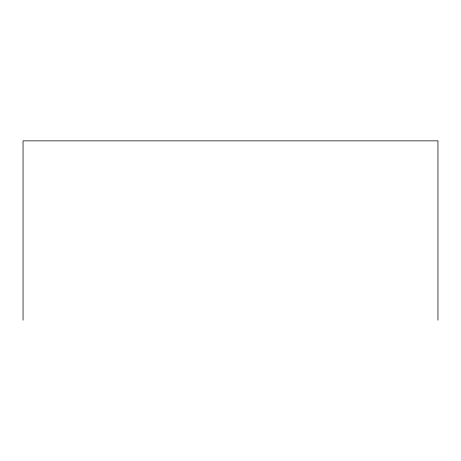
<?xml version="1.0" encoding="UTF-8"?>
<svg xmlns="http://www.w3.org/2000/svg" width="461" height="461" viewBox="0 0 461 461"><rect width="100%" height="100%" fill="white"/><g stroke="black" fill="none" stroke-linecap="round" stroke-linejoin="round"><path stroke-width="0.69" d="M437.95 320.147L437.95 140.853L23.05 140.853L23.05 320.147"/></g></svg>
